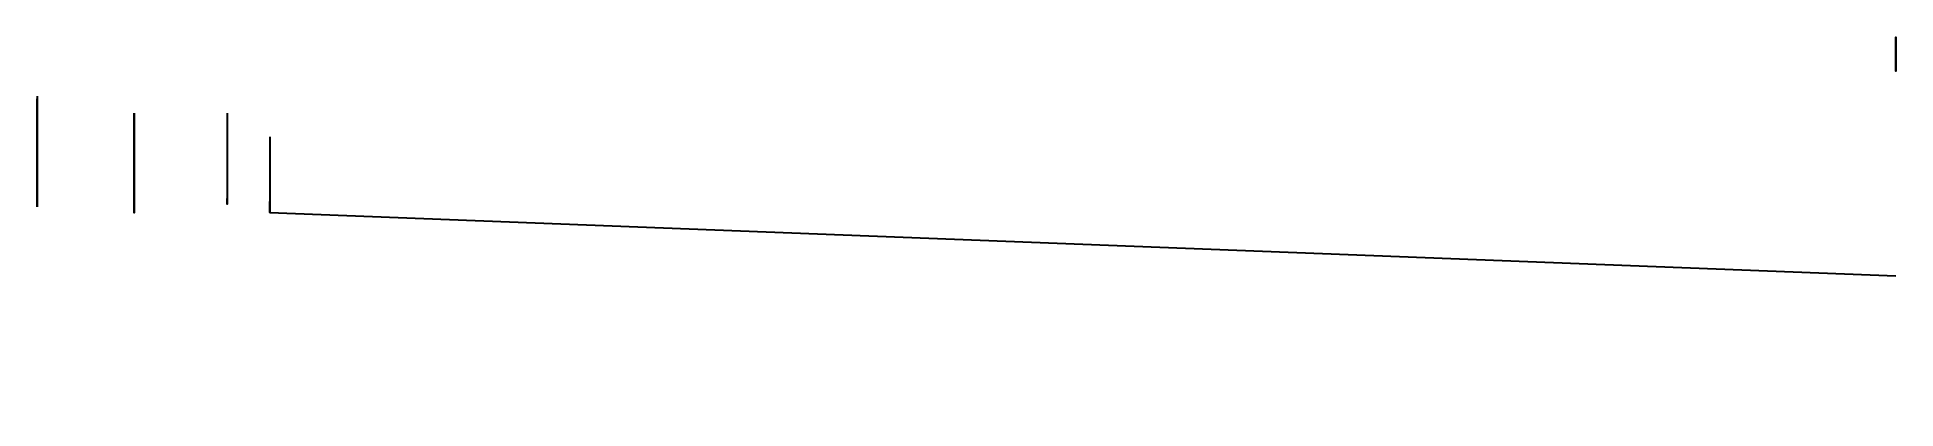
# Model space of a CAD drawing. Header units: centimetres. Extents: x 54.9 to 84.9, y -47.3 to -41.3.
import ezdxf

# ---------------------------------------------------------------- set-up
doc = ezdxf.new("R2010")
doc.units = ezdxf.units.CM
doc.header["$MEASUREMENT"] = 0
doc.styles.get("Standard").update_dxf_attribs({"font": 'arial.ttf'})

# ---------------------------------------------------------------- blocks, each defined once
blk = doc.blocks.new('Arrows - Imperial')
h = blk.add_hatch(color=0)
h.set_gradient(color1=(0, 0, 255), rotation=180, tint=1)
h.paths.add_polyline_path([(0, 0), (-0.25, -0.25), (-0.25, -0.085), (-1, -0.085), (-1, 0.085), (-0.25, 0.085), (-0.25, 0.25)])
at = {"color": 0, "linetype": 'Continuous'}
blk.add_lwpolyline([(0, 0), (-0.25, -0.25), (-0.25, -0.085), (-1, -0.085), (-1, 0.085), (-0.25, 0.085), (-0.25, 0.25)], close=True, dxfattribs=at)

msp = doc.modelspace()

# ---------------------------------------------------------------- linework, layer by layer
at = {"extrusion": (-1, 0, 0)}
for p, q in [((54.927, -42.244, 0.159), (54.927, -44.034, -0.084)), ((54.927, -44.034, -0.084), (54.927, -42.288, 3.389))]:
    msp.add_line(p, q, dxfattribs=at)
at = {"extrusion": (-1, 0, 1.39888e-14)}
for q in [(58.682, -43.947, 6.267), (58.682, -44.121, 6.402), (58.682, -44.121, 6.402), (84.923, -45.148, 8.429)]:
    msp.add_line((58.682, -44.121, 6.402), q, dxfattribs=at)
for points, elevation in [([(42.519, 0.8), (44.126, 3.96), (42.519, 2.5)], -56.495), ([(42.519, 1.6), (43.989, 1.6), (43.905, 1.456)], -57.995), ([(42.901, 6.373), (44.121, 6.402), (44.121, 6.402)], -58.682), ([(43.989, 1.6), (43.989, 1.6), (43.989, 1.6), (43.989, 1.6), (43.897, 1.759)], -57.995)]:
    msp.add_lwpolyline(points, dxfattribs=dict(at, elevation=elevation))

# ---------------------------------------------------------------- block references
at = {"extrusion": (-1, 0, 1.39888e-14), "xscale": 1.094671659160628, "yscale": 1.094671659160628, "zscale": 1.094671659160628, "rotation": 90}
msp.add_blockref('Arrows - Imperial', (41.565, 6.338, -84.923), dxfattribs=at)

# ---------------------------------------------------------------- texts
at = {"extrusion": (-1, 0, 1.39888e-14)}
for s, p in [('PVF -CNT ', (46.618, -0.764, -84.923)), ('CELL', (46.642, 7.859, -84.923)), ('PAQ-CNT', (46.735, -4.738, -84.923)), ('SEPARATOR', (46.735, 3.745, -84.923)), ('LAYER', (47.178, -0.764, -84.923)), ('LAYER', (47.294, -4.738, -84.923))]:
    msp.add_text(s, height=0.3484, rotation=90, dxfattribs=at).set_placement(p)

doc.saveas('drawing.dxf')
